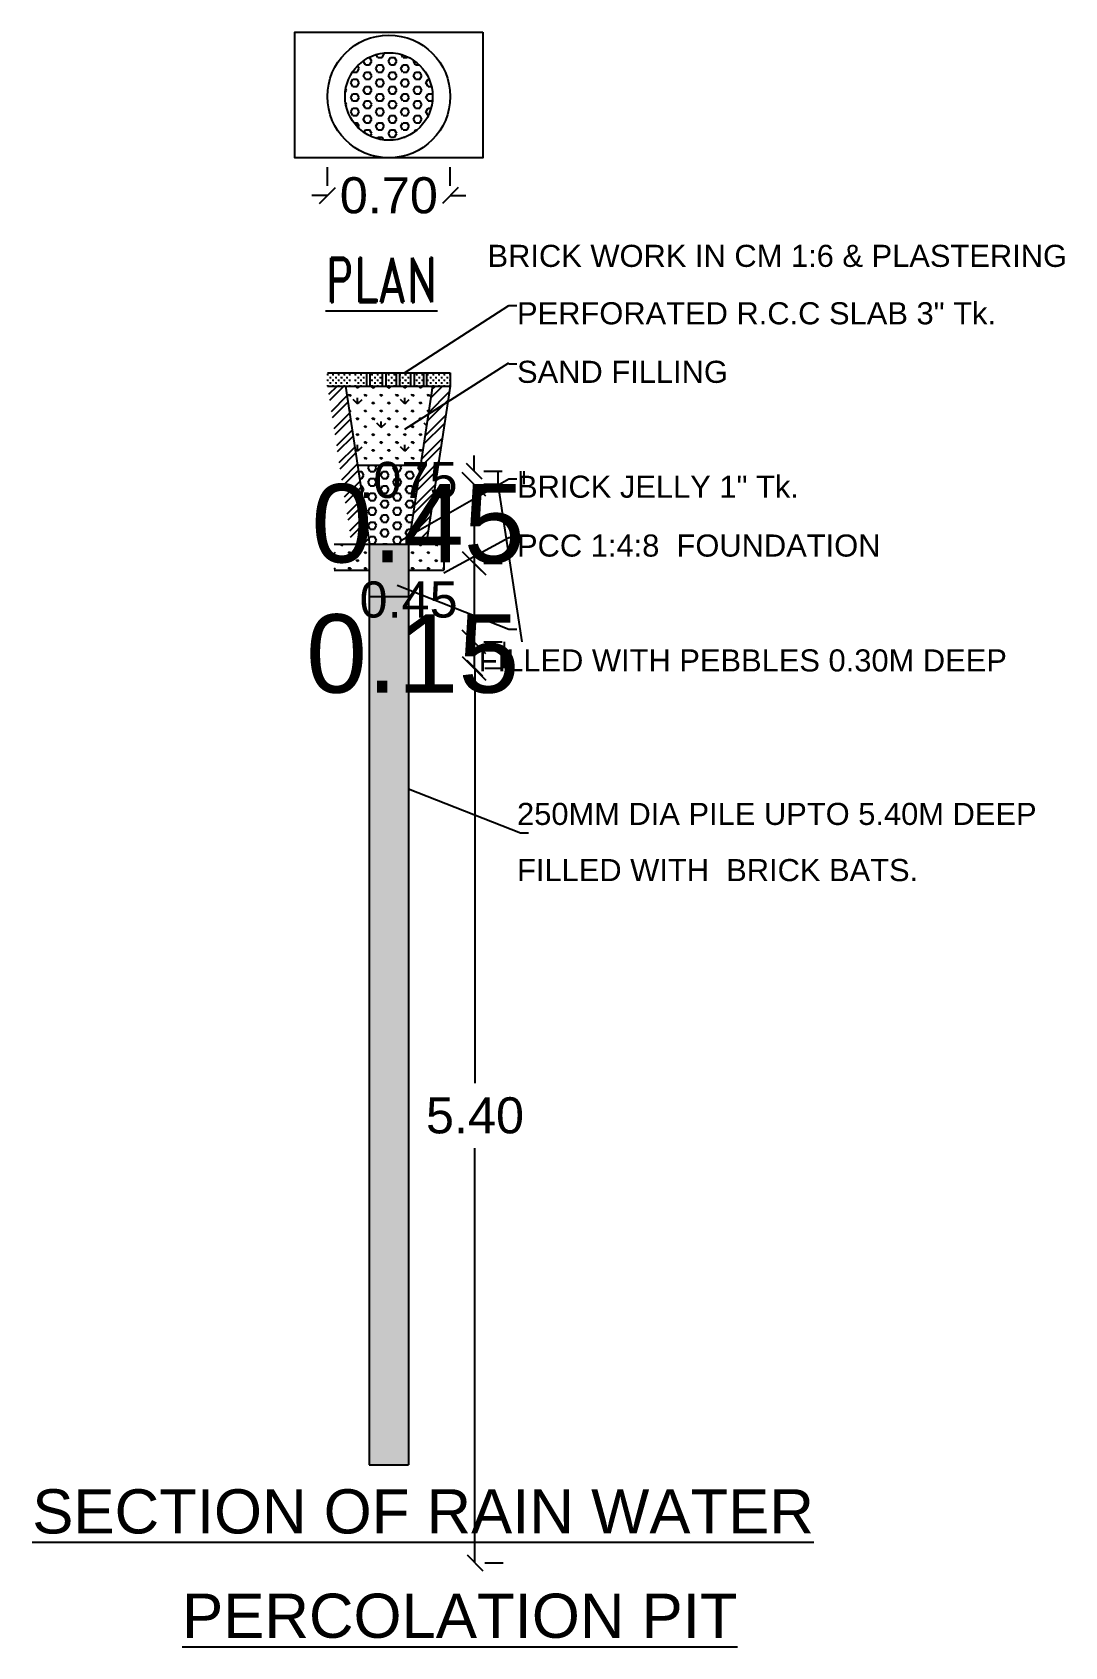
# Model space of a CAD drawing. Header units: metres. Extents: x 729 to 1050, y -308 to -82.
# Drawn here: x 836.98 to 843.56, y -94.02 to -83.74 of the extents above; entities that cross this region are included whole.
import ezdxf

# ---------------------------------------------------------------- set-up
doc = ezdxf.new("R2010")
doc.units = ezdxf.units.M
doc.header["$MEASUREMENT"] = 0
doc.styles.add('ROMAND', font='romand.shx', dxfattribs={"width": 0.75, "bigfont": '@extfont2.shx'})
doc.styles.get("Standard").update_dxf_attribs({"font": 'arial.ttf'})
doc.dimstyles.new('ISO-25', dxfattribs={"dimscale": 0, "dimtxt": 0.5, "dimasz": 0.15, "dimexe": 1.25, "dimexo": 0.625, "dimgap": 0, "dimtad": 0, "dimtih": 1, "dimtoh": 1, "dimzin": 1, "dimdsep": 46, "dimtxsty": 'Standard', "dimblk": 'OBLIQUE', "dimcen": 0, "dimse1": 1, "dimse2": 1, "dimclrd": 1, "dimclrt": 3, "dimadec": 0, "dimazin": 2, "dimtfac": 1, "dimtix": 1, "dimtofl": 0, "dimtmove": 0, "dimatfit": 3, "dimfxl": 0, "dimtolj": 1, "dimarcsym": 0})
doc.dimstyles.new('STANDARD_WS', dxfattribs={"dimtxt": 0.18, "dimasz": 0.18, "dimexe": 0.18, "dimexo": 0.0625, "dimgap": 0.09, "dimtad": 0, "dimtih": 1, "dimtoh": 1, "dimdec": 4, "dimzin": 0, "dimdsep": 46, "dimtxsty": 'Standard', "dimcen": 0.09, "dimadec": 0, "dimazin": 0, "dimtfac": 1, "dimtdec": 4, "dimtofl": 0, "dimtmove": 0, "dimatfit": 3, "dimfxl": 0, "dimtolj": 1, "dimtzin": 0, "dimarcsym": 0})
pattern_1 = [(90, (660.054103, -147.9786), (-0.050181617, 0.050181617), [0.01330642, -0.087056814]), (45, (660.0541, -147.9786), (-0.05018165, 0.05018165), [0.01330642, -0.057661152]), (135, (660.0541, -147.9786), (-0.05018165, -0.05018165), [0.01330642, -0.057661152])]

# ---------------------------------------------------------------- blocks, each defined once
blk = doc.blocks.new('_Oblique')
at = {"color": 0, "linetype": 'ByBlock', "lineweight": -2}
blk.add_line((-0.5, -0.5), (0.5, 0.5), dxfattribs=at)
blk = doc.blocks.new('*D273')
at = {"color": 0, "lineweight": -2}
for p, q in [((839.794, -86.532), (839.794, -86.432)), ((839.794, -86.616), (839.794, -86.716)), ((839.857, -86.532), (839.974, -86.532)), ((839.857, -86.616), (839.974, -86.616))]:
    blk.add_line(p, q, dxfattribs=at)
at = {"layer": 'Defpoints', "color": 0}
for p in [(839.794, -86.532), (839.794, -86.616), (839.794, -86.616)]:
    blk.add_point(p, dxfattribs=at)
at = {"color": 0, "lineweight": -2, "xscale": 0.1, "yscale": 0.1, "zscale": 0.1}
for p, rotation in [((839.794, -86.532), 270), ((839.794, -86.616), 90)]:
    blk.add_blockref('_Oblique', p, dxfattribs=dict(at, rotation=rotation))
at = {"color": 3, "lineweight": 25, "insert": (839.376, -86.59), "char_height": 0.23, "attachment_point": 5}
blk.add_mtext('\\A1;.075', dxfattribs=at)
blk = doc.blocks.new('*D274')
at = {"color": 0, "lineweight": -2}
for p, q in [((839.8, -87.789), (839.8, -90.432)), ((839.863, -87.789), (839.98, -87.789)), ((839.8, -93.489), (839.8, -90.846)), ((839.863, -93.489), (839.98, -93.489))]:
    blk.add_line(p, q, dxfattribs=at)
at = {"layer": 'Defpoints', "color": 0}
for p in [(839.8, -87.789), (839.8, -93.489), (839.8, -93.489)]:
    blk.add_point(p, dxfattribs=at)
at = {"color": 0, "lineweight": -2, "xscale": 0.1, "yscale": 0.1, "zscale": 0.1}
for p, rotation in [((839.8, -87.789), 90), ((839.8, -93.489), 270)]:
    blk.add_blockref('_Oblique', p, dxfattribs=dict(at, rotation=rotation))
at = {"color": 3, "insert": (839.8, -90.639), "char_height": 0.23, "attachment_point": 5}
blk.add_mtext('\\A1;5.40', dxfattribs=at)
blk = doc.blocks.new('*D275')
at = {"color": 0, "lineweight": -2}
for p, q in [((839.794, -87.119), (839.794, -87.621)), ((839.857, -87.119), (839.974, -87.119)), ((839.857, -87.621), (839.974, -87.621))]:
    blk.add_line(p, q, dxfattribs=at)
at = {"layer": 'Defpoints', "color": 0}
for p in [(839.794, -87.119), (839.794, -87.621), (839.794, -87.621)]:
    blk.add_point(p, dxfattribs=at)
at = {"color": 0, "lineweight": -2, "xscale": 0.1, "yscale": 0.1, "zscale": 0.1}
for p, rotation in [((839.794, -87.119), 90), ((839.794, -87.621), 270)]:
    blk.add_blockref('_Oblique', p, dxfattribs=dict(at, rotation=rotation))
at = {"color": 3, "lineweight": 25, "insert": (839.377, -87.352), "char_height": 0.23, "attachment_point": 5}
blk.add_mtext('\\A1;0.45', dxfattribs=at)
blk = doc.blocks.new('*D276')
at = {"color": 0, "lineweight": -2}
for p, q in [((838.86, -84.714), (838.86, -84.596)), ((839.642, -84.714), (839.642, -84.596)), ((838.86, -84.776), (838.76, -84.776)), ((839.642, -84.776), (839.742, -84.776))]:
    blk.add_line(p, q, dxfattribs=at)
at = {"layer": 'Defpoints', "color": 0}
for p in [(838.86, -84.776), (839.642, -84.776), (839.642, -84.776)]:
    blk.add_point(p, dxfattribs=at)
at = {"color": 0, "lineweight": -2, "xscale": 0.1, "yscale": 0.1, "zscale": 0.1}
blk.add_blockref('_Oblique', (838.86, -84.776), dxfattribs=at)
at = {"color": 0, "lineweight": -2, "xscale": 0.1, "yscale": 0.1, "zscale": 0.1, "rotation": 180}
blk.add_blockref('_Oblique', (839.642, -84.776), dxfattribs=at)
at = {"color": 3, "lineweight": 25, "insert": (839.251, -84.776), "char_height": 0.23, "attachment_point": 5}
blk.add_mtext('\\A1;0.70', dxfattribs=at)
blk = doc.blocks.new('*D277')
at = {"color": 1, "lineweight": -2}
blk.add_line((839.794, -86.616), (839.794, -87.119), dxfattribs=at)
at = {"layer": 'Defpoints', "color": 0}
for p in [(839.794, -86.616), (839.794, -87.119), (839.794, -87.119)]:
    blk.add_point(p, dxfattribs=at)
at = {"color": 1, "lineweight": -2, "xscale": 0.15, "yscale": 0.15, "zscale": 0.15}
for p, rotation in [((839.794, -86.616), 90), ((839.794, -87.119), 270)]:
    blk.add_blockref('_Oblique', p, dxfattribs=dict(at, rotation=rotation))
at = {"color": 3, "insert": (839.437, -86.868), "char_height": 0.5, "attachment_point": 5}
blk.add_mtext('\\A1;0.45', dxfattribs=at)
blk = doc.blocks.new('*D278')
at = {"color": 1, "lineweight": -2}
blk.add_line((839.794, -87.621), (839.794, -87.789), dxfattribs=at)
at = {"layer": 'Defpoints', "color": 0}
for p in [(839.794, -87.621), (839.794, -87.789), (839.8, -87.789)]:
    blk.add_point(p, dxfattribs=at)
at = {"color": 1, "lineweight": -2, "xscale": 0.15, "yscale": 0.15, "zscale": 0.15}
for p, rotation in [((839.794, -87.621), 90), ((839.794, -87.789), 270)]:
    blk.add_blockref('_Oblique', p, dxfattribs=dict(at, rotation=rotation))
at = {"color": 3, "insert": (839.403, -87.698), "char_height": 0.5, "attachment_point": 5}
blk.add_mtext('\\A1;0.15', dxfattribs=at)

msp = doc.modelspace()

# ---------------------------------------------------------------- hatches: boundary and pattern name
at = {"lineweight": 25}
h = msp.add_hatch(dxfattribs=at)
h.set_pattern_fill('HEX', color=6, scale=0.008382, style=0)
h.set_pattern_definition([(0, (642.379537, -147.277626), (0, 0.046094779), [0.02661284, -0.053225679]), (120, (642.379537, -147.277626), (-0.03991925, -0.023047389), [0.02661284, -0.053225679]), (60, (642.40615, -147.277626), (-0.03991925, 0.023047389), [0.02661284, -0.053225679])])
h.paths.add_polyline_path([(838.972, -84.145, 1), (839.531, -84.145, 1)])
h = msp.add_hatch(dxfattribs=at)
h.set_pattern_fill('CROSS', color=2, scale=0.002794, style=0)
h.set_pattern_definition([(0, (660.054103, -147.978602), (0.0177418929, 0.0177418929), [0.0088709465, -0.0266128394]), (90, (660.058538, -147.983038), (-0.0177418929, 0.0177418929), [0.0088709465, -0.0266128394])])
h.paths.add_polyline_path([(839.13, -85.907), (839.13, -85.991), (839.209, -85.991), (839.209, -85.907)])
h.paths.add_polyline_path([(839.298, -85.907), (839.231, -85.907), (839.231, -85.991), (839.298, -85.991)])
h.paths.add_polyline_path([(839.319, -85.991), (839.39, -85.991), (839.39, -85.907), (839.319, -85.907)])
h.paths.add_polyline_path([(839.412, -85.991), (839.471, -85.991), (839.471, -85.907), (839.412, -85.907)])
h.paths.add_polyline_path([(839.492, -85.991), (839.642, -85.991), (839.642, -85.907), (839.492, -85.907)])
h.paths.add_polyline_path([(839.006, -85.907), (838.861, -85.907), (838.861, -85.991), (839.006, -85.991)])
h.paths.add_polyline_path([(839.028, -85.991), (839.108, -85.991), (839.108, -85.907), (839.028, -85.907)])
h = msp.add_hatch(dxfattribs=at)
h.set_pattern_fill('STEEL', color=1, scale=0.02794, style=0)
h.set_pattern_definition([(45, (660.0541, -147.9786), (-0.062727064, 0.062727064), []), (45, (660.0541, -147.93425), (-0.062727064, 0.062727064), [])])
h.paths.add_polyline_path([(839.642, -85.991), (839.529, -85.991), (839.376, -86.997), (839.489, -86.997)])
h.paths.add_polyline_path([(839.014, -86.997), (839.127, -86.997), (838.974, -85.991), (838.861, -85.991)])
h = msp.add_hatch(dxfattribs=at)
h.set_pattern_fill('GRASS', color=256, scale=0.008382, style=0)
h.set_pattern_definition([(90, (660.0541, -147.9786), (-0.15054485, 0.15054485), [0.03991926, -0.26117044]), (45, (660.0541, -147.9786), (-0.15054495, 0.15054495), [0.03991926, -0.17298346]), (135, (660.0541, -147.9786), (-0.15054495, -0.15054495), [0.03991926, -0.17298346])])
h.paths.add_polyline_path([(839.529, -85.991), (838.974, -85.991), (839.051, -86.494), (839.453, -86.494)])
h = msp.add_hatch(dxfattribs=at)
h.set_pattern_fill('GRASS', color=4, scale=0.002794, style=0)
h.set_pattern_definition(pattern_1)
h.paths.add_polyline_path([(839.529, -85.991), (838.974, -85.991), (839.051, -86.494), (839.453, -86.494)])
h = msp.add_hatch(dxfattribs=at)
h.set_pattern_fill('HEX', color=6, scale=0.008382, style=0)
h.set_pattern_definition([(0, (660.054103, -147.978602), (0, 0.046094779), [0.02661284, -0.053225679]), (120, (660.054103, -147.978602), (-0.03991925, -0.02304739), [0.02661284, -0.053225679]), (60, (660.080715, -147.978602), (-0.03991925, 0.02304739), [0.02661284, -0.053225679])])
h.paths.add_polyline_path([(839.453, -86.494), (839.051, -86.494), (839.127, -86.997), (839.376, -86.997)])
h = msp.add_hatch(dxfattribs=at)
h.set_pattern_fill('GRASS', color=3, scale=0.002794, style=0)
h.set_pattern_definition(pattern_1)
h.paths.add_polyline_path([(839.601, -87.164), (839.601, -86.997), (839.377, -86.997), (839.377, -87.164)])
h.paths.add_polyline_path([(839.126, -86.997), (838.902, -86.997), (838.902, -87.164), (839.126, -87.164)])
h = msp.add_hatch(dxfattribs=at)
h.set_pattern_fill('GRASS', color=6, scale=0.002794, style=0)
h.set_pattern_definition(pattern_1)
h.paths.add_polyline_path([(839.377, -86.997), (839.126, -86.997), (839.126, -92.864), (839.377, -92.864)])

# ---------------------------------------------------------------- linework, layer by layer
at = {"color": 21, "lineweight": 25}
for p, q in [((839.351, -85.907), (840.016, -85.477)), ((840.016, -85.477), (840.067, -85.477)), ((839.353, -86.264), (840.016, -85.842)), ((840.016, -85.849), (840.067, -85.849)), ((839.331, -86.972), (840.016, -86.581)), ((840.016, -86.581), (840.067, -86.581)), ((839.601, -87.18), (840.016, -86.956)), ((840.016, -86.956), (840.067, -86.956)), ((839.303, -87.259), (840.016, -87.54)), ((840.016, -87.54), (840.067, -87.54)), ((839.377, -88.556), (840.09, -88.837)), ((840.09, -88.837), (840.142, -88.837))]:
    msp.add_line(p, q, dxfattribs=at)
at = {"lineweight": 25}
for p, q in [((838.861, -85.907), (839.642, -85.907)), ((838.861, -85.991), (839.642, -85.991)), ((838.974, -85.991), (839.127, -86.997)), ((839.108, -85.907), (839.108, -85.991)), ((839.13, -85.907), (839.13, -85.991)), ((839.209, -85.907), (839.209, -85.991)), ((839.231, -85.907), (839.231, -85.991)), ((839.298, -85.907), (839.298, -85.991)), ((839.319, -85.907), (839.319, -85.991)), ((839.529, -85.991), (839.376, -86.997)), ((839.39, -85.907), (839.39, -85.991)), ((839.412, -85.907), (839.412, -85.991)), ((839.471, -85.907), (839.471, -85.991)), ((839.642, -85.991), (839.489, -86.997)), ((839.492, -85.907), (839.492, -85.991)), ((839.642, -85.907), (839.642, -85.991)), ((839.051, -86.494), (839.453, -86.494)), ((839.946, -86.532), (839.946, -86.616)), ((839.946, -86.616), (840.099, -87.621)), ((840.091, -86.532), (840.091, -86.616)), ((840.112, -86.532), (840.112, -86.616)), ((838.902, -86.997), (839.601, -86.997)), ((839.126, -86.997), (839.126, -92.864)), ((839.377, -86.997), (839.377, -92.864)), ((839.601, -86.997), (839.601, -87.164)), ((838.902, -87.164), (839.126, -87.164)), ((839.377, -87.164), (839.601, -87.164)), ((839.126, -87.332), (839.377, -87.332)), ((839.987, -87.621), (839.987, -87.789)), ((839.126, -92.864), (839.377, -92.864))]:
    msp.add_line(p, q, dxfattribs=at)
at = {"color": 175}
msp.add_lwpolyline([(839.851, -83.736), (839.851, -84.536), (838.651, -84.536), (838.651, -83.736)], close=True, dxfattribs=at)
at = {"lineweight": 25}
for radius in [0.391, 0.279]:
    msp.add_circle((839.251, -84.145), radius, dxfattribs=at)

# ---------------------------------------------------------------- texts
at = {"color": 4, "lineweight": 25, "style": 'ROMAND', "width": 0.75}
msp.add_text('%%UPLAN', height=0.2816, dxfattribs=at).set_placement((838.847, -85.455))
at = {"color": 3, "lineweight": 25}
for s, height, p in [('BRICK WORK IN CM 1:6 & PLASTERING', 0.1408, (839.88, -85.231)), ('PERFORATED R.C.C SLAB 3" Tk.', 0.1408, (840.068, -85.597)), ('SAND FILLING', 0.1408, (840.068, -85.97)), ('BRICK JELLY 1" Tk.', 0.1408, (840.068, -86.702)), ('PCC 1:4:8  FOUNDATION', 0.1408, (840.068, -87.077)), ('FILLED WITH PEBBLES 0.30M DEEP', 0.1408, (839.824, -87.809)), ('250MM DIA PILE UPTO 5.40M DEEP ', 0.1408, (840.068, -88.787)), ('FILLED WITH  BRICK BATS.', 0.1408, (840.068, -89.145)), ('%%USECTION OF RAIN WATER', 0.2816, (836.978, -93.302)), ('%%UPERCOLATION PIT', 0.2816, (837.933, -93.967))]:
    msp.add_text(s, height=height, dxfattribs=at).set_placement(p)

# ---------------------------------------------------------------- dimensions: what is measured, and where the dimension line sits
at = {"color": 7, "lineweight": 25}
dim = msp.add_linear_dim(base=(839.642, -84.776), p1=(838.86, -84.776), p2=(839.642, -84.776), text='0.70', dimstyle='STANDARD_WS', override={"dimtxt": 0.23, "dimasz": 0.1, "dimdec": 2, "dimblk1": 'OBLIQUE', "dimblk2": 'OBLIQUE', "dimsah": 1, "dimclrt": 3}, dxfattribs=at)
dim.commit()
dim.dimension.update_dxf_attribs({"geometry": '*D276', "text_midpoint": (839.251, -84.776)})
for base, p1, p2, text, picture, middle in [((839.794, -86.616), (839.794, -86.532), (839.794, -86.616), '.075', '*D273', (839.376, -86.59)), ((839.794, -87.621), (839.794, -87.119), (839.794, -87.621), '0.45', '*D275', (839.377, -87.352))]:
    dim = msp.add_linear_dim(base=base, p1=p1, p2=p2, angle=90, text=text, dimstyle='STANDARD_WS', override={"dimtxt": 0.23, "dimasz": 0.1, "dimdec": 2, "dimblk1": 'Oblique', "dimblk2": 'Oblique', "dimsah": 1, "dimclrt": 3, "dimtmove": 2}, dxfattribs=at)
    dim.commit()
    dim.dimension.update_dxf_attribs({"geometry": picture, "text_midpoint": middle, "dimtype": 160})
at = {"color": 1}
for base, p1, p2, text, picture, middle in [((839.794, -87.119), (839.794, -86.616), (839.794, -87.119), '0.45', '*D277', (839.437, -86.868)), ((839.794, -87.789), (839.794, -87.621), (839.8, -87.789), '0.15', '*D278', (839.403, -87.698))]:
    dim = msp.add_linear_dim(base=base, p1=p1, p2=p2, angle=90, text=text, dimstyle='ISO-25', override={"dimscale": 1, "dimtmove": 2}, dxfattribs=at)
    dim.commit()
    dim.dimension.update_dxf_attribs({"geometry": picture, "text_midpoint": middle, "dimtype": 160})
at = {"color": 4}
dim = msp.add_linear_dim(base=(839.8, -93.489), p1=(839.8, -87.789), p2=(839.8, -93.489), angle=90, text='5.40', dimstyle='STANDARD_WS', override={"dimtxt": 0.23, "dimasz": 0.1, "dimdec": 2, "dimblk1": 'OBLIQUE', "dimblk2": 'OBLIQUE', "dimsah": 1, "dimclrt": 3}, dxfattribs=at)
dim.commit()
dim.dimension.update_dxf_attribs({"geometry": '*D274', "text_midpoint": (839.8, -90.639)})

doc.saveas('drawing.dxf')
